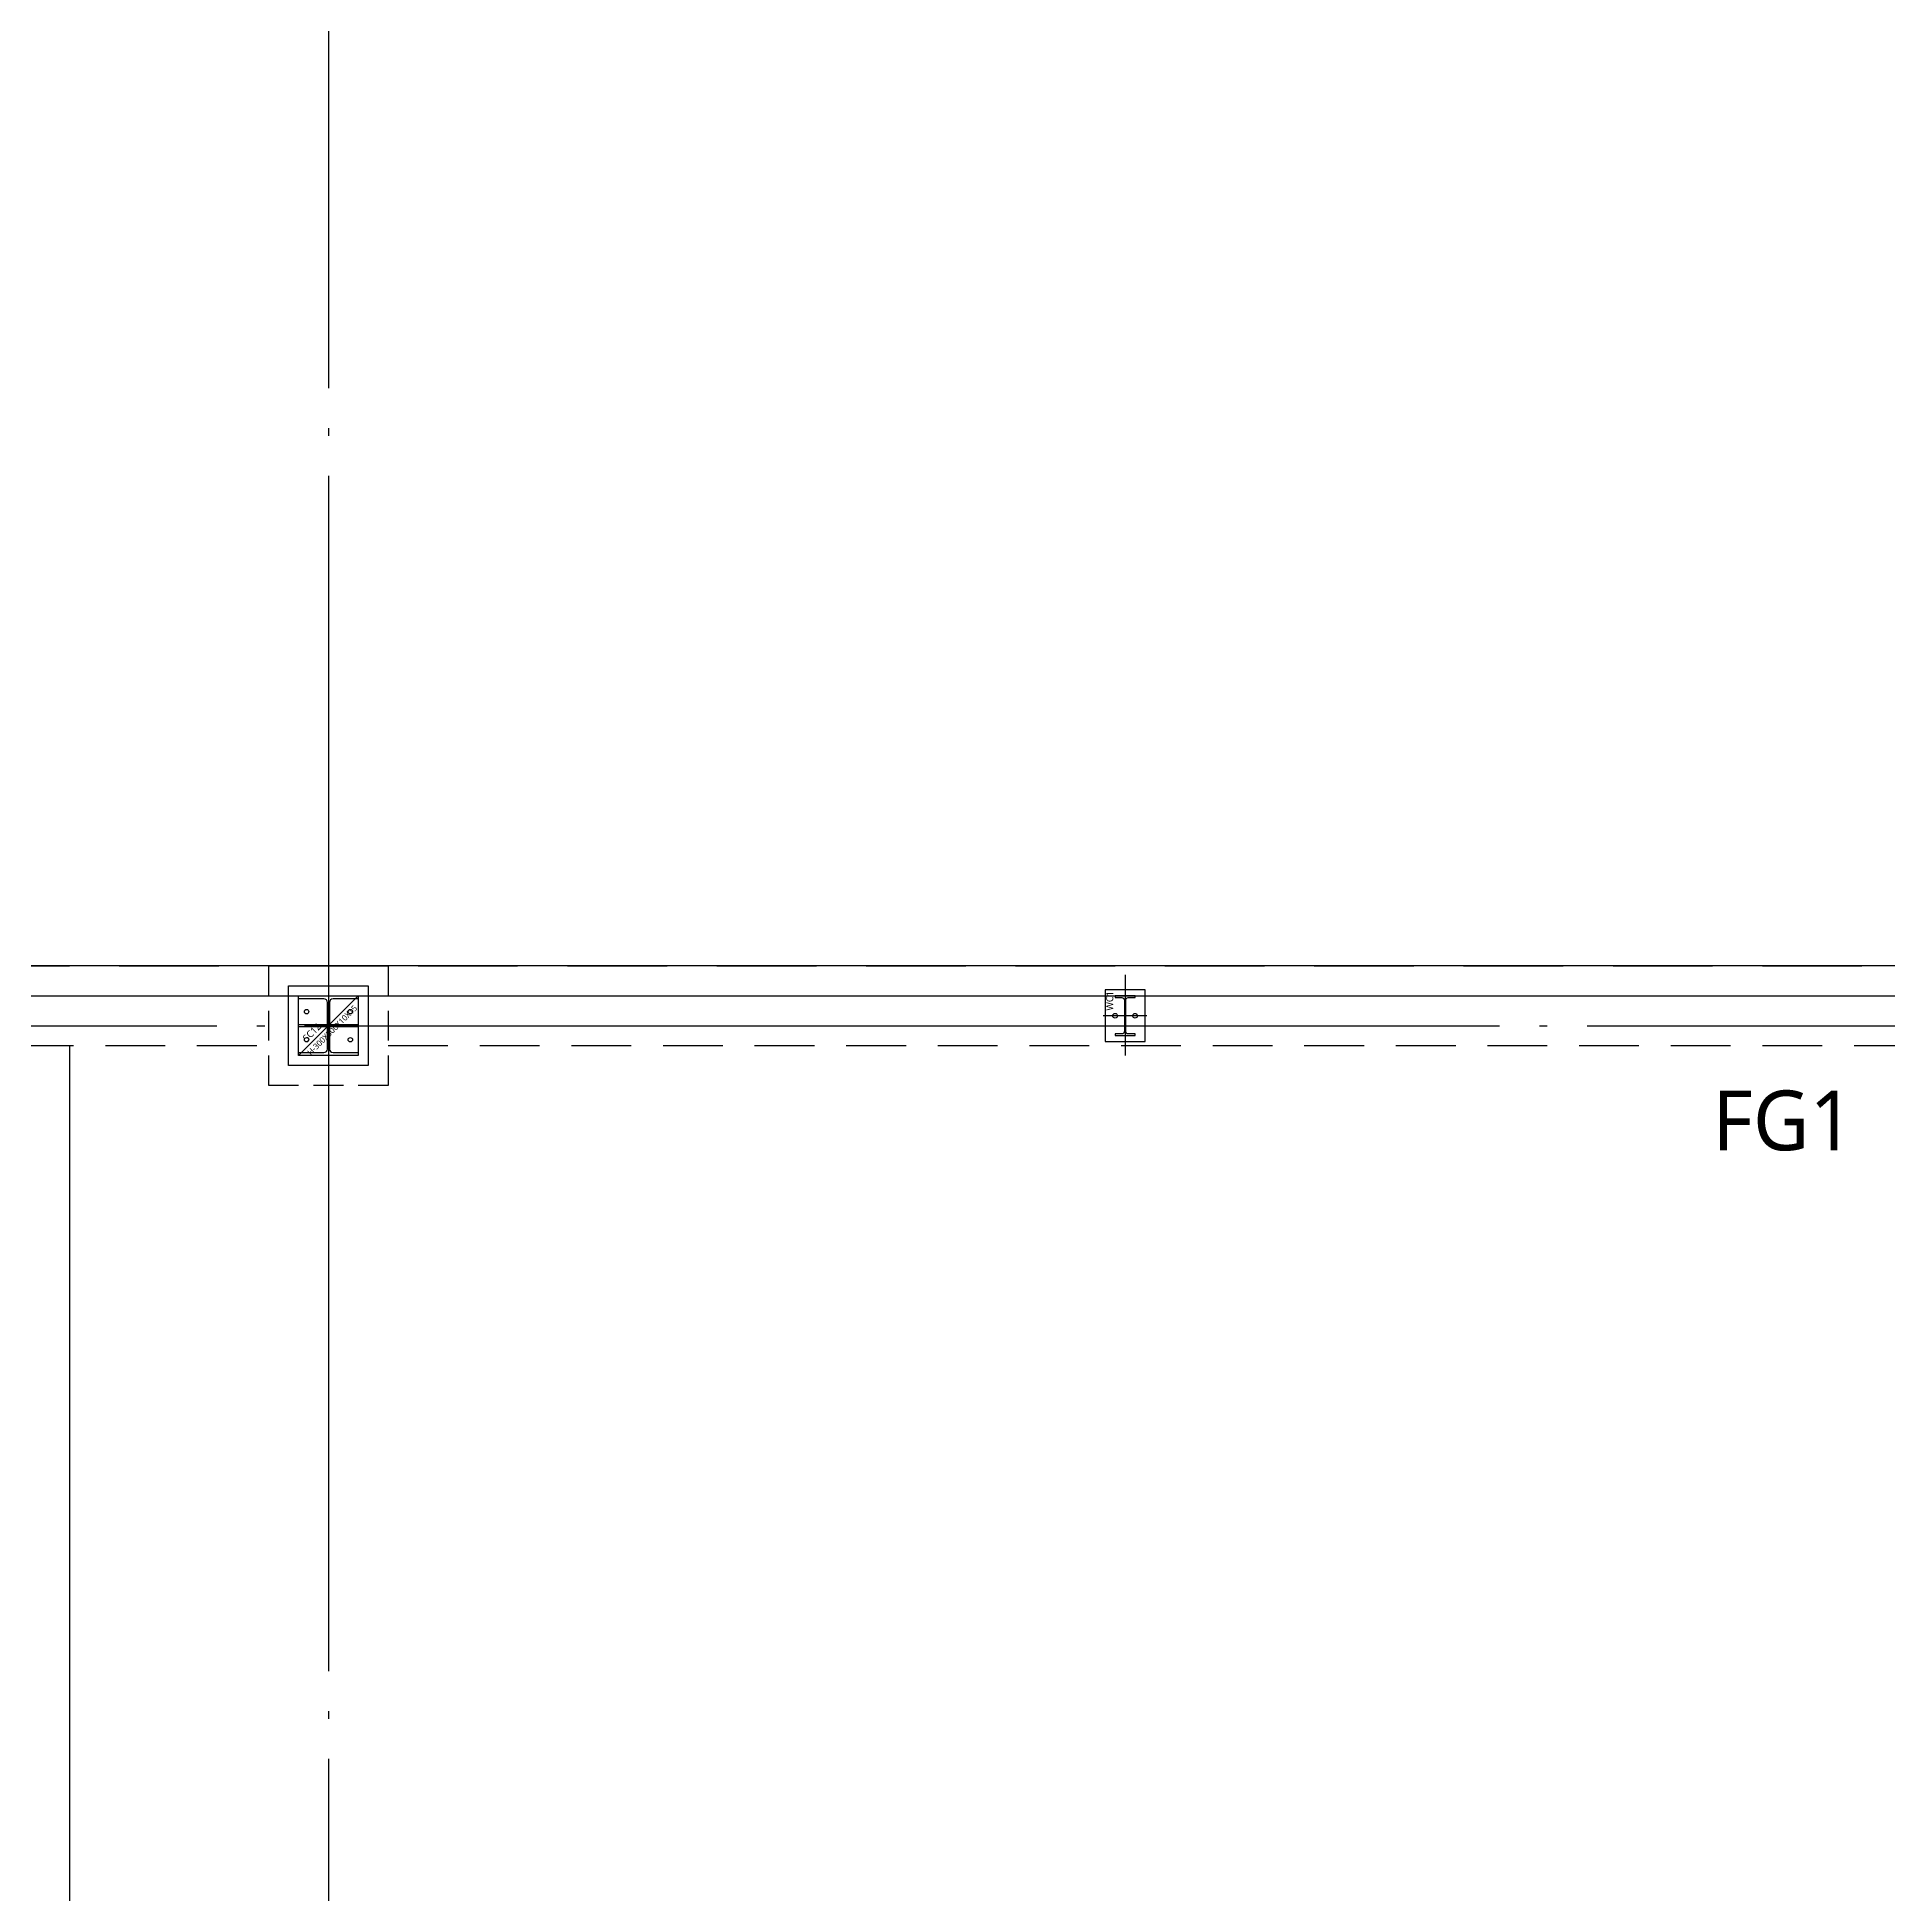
# Model space of a CAD drawing. Header units: millimetres. Extents: x -734060 to 504600, y -7739 to 118800.
# Drawn here: x 76037 to 85335, y 81537 to 90862 of the extents above; entities that cross this region are included whole.
import ezdxf
from ezdxf.enums import TextEntityAlignment as Align

# ---------------------------------------------------------------- set-up
doc = ezdxf.new("R2010")
doc.units = ezdxf.units.MM
doc.header["$LTSCALE"] = 200
for name, pattern in [('CEN-GAUN', [32.2, 30, -1, 0.2, -1]), ('HID', [2.3, 1.5, -0.8]), ('HID2-GAUN', [3.75, 2.5, -1.25]), ('HIDDEN', [0.375, 0.25, -0.125])]:
    doc.linetypes.add(name, pattern=pattern)
doc.layers.get('DEFPOINTS').update_dxf_attribs({"color": 137})
for name, color, linetype in [('09GIRDER', 2, 'Continuous'), ('CEN', 1, 'CEN-GAUN'), ('G', 3, 'Continuous'), ('Slab Line', 7, 'Continuous'), ('STEEL BASE', 13, 'Continuous'), ('WAL', 3, 'Continuous'), ('Z-하부구조체', 6, 'HIDDEN')]:
    doc.layers.add(name, color=color, linetype=linetype)
doc.layers.add('TEMP', color=171, linetype='Continuous', plot=False)
doc.styles.add('스타일1', font='malgun.ttf')
doc.styles.add('울릉도L', font='malgun.ttf')

# ---------------------------------------------------------------- blocks, each defined once
blk = doc.blocks.new('X-S-PDH')
at = {"layer": 'Z-하부구조체', "color": 251, "ltscale": 3}
blk.add_lwpolyline([(35700, 300), (36300, 300), (36300, -300), (35700, -300)], close=True, dxfattribs=at)
blk = doc.blocks.new('S-WC1')
at = {"layer": 'DEFPOINTS'}
for p, q in [((0, 205), (0, -199)), ((110, 0), (-110, 0))]:
    blk.add_line(p, q, dxfattribs=at)
at = {"layer": 'STEEL BASE'}
blk.add_lwpolyline([(100, 130), (-100, 130), (-100, -130), (100, -130)], close=True, dxfattribs=at)
for centre in [(-50, 0), (50, 0)]:
    blk.add_circle(centre, 12, dxfattribs=at)
at = {"layer": 'WAL'}
blk.add_lwpolyline([(50, -100), (50, -91), (16, -91, -0.414214), (3, -78), (3, 78, -0.414214), (16, 91), (50, 91), (50, 100), (-50, 100), (-50, 91), (-16, 91, -0.414214), (-3, 78), (-3, -78, -0.414214), (-16, -91), (-50, -91), (-50, -100)], format="xyb", close=True, dxfattribs=at)
at = {"layer": 'TEMP', "style": '스타일1'}
blk.add_text('WC1', height=35, rotation=90, dxfattribs=at).set_placement((-59.6, 26))
blk = doc.blocks.new('S-SC12')
at = {"layer": '09GIRDER'}
blk.add_lwpolyline([(-150, -150), (-150, -135), (-23, -135, 0.414214), (-5, -117), (-5, 117, 0.414214), (-23, 135), (-150, 135), (-150, 150), (150, 150), (150, 135), (23, 135, 0.414214), (5, 117), (5, -117, 0.414214), (23, -135), (150, -135), (150, -150)], format="xyb", close=True, dxfattribs=at)
at = {"layer": 'DEFPOINTS'}
blk.add_line((-150, -150), (150, 150), dxfattribs=at)
blk.add_lwpolyline([(-150, 150), (150, 150), (150, -150), (-150, -150)], close=True, dxfattribs=at)
at = {"layer": 'STEEL BASE'}
for points in [[(-200, 200), (200, 200), (200, -200), (-200, -200)], [(-150, 6), (-5, 6), (-5, -6), (-150, -6)], [(5, 6), (150, 6), (150, -6), (5, -6)]]:
    blk.add_lwpolyline(points, close=True, dxfattribs=at)
for centre in [(-110, 70.5), (110, 70.5), (-110, -70.5), (110, -70.5)]:
    blk.add_circle(centre, 11, dxfattribs=at)
at = {"layer": 'DEFPOINTS', "style": '스타일1'}
blk.add_text('H-300X300X10X15', height=30, rotation=45, dxfattribs=at).set_placement((18.7, -22.5), align=Align.MIDDLE_CENTER)
blk.add_text('SC12', height=35, rotation=45, dxfattribs=at).set_placement((-108.6, -82.9))
blk = doc.blocks.new('x-stu-1Fcol')
for name, p in [('S-SC12', (36000, 0)), ('S-WC1', (40000, 50))]:
    blk.add_blockref(name, p)

msp = doc.modelspace()

# ---------------------------------------------------------------- linework, layer by layer
at = {"layer": 'CEN'}
for p, q in [((77500, 95100), (77500, 32900)), ((32300, 85900), (117500, 85900))]:
    msp.add_line(p, q, dxfattribs=at)
at = {"layer": 'DEFPOINTS'}
msp.add_lwpolyline([(41350, 86050), (112650, 86050), (112650, 42750), (41350, 42750)], close=True, dxfattribs=at)
at = {"layer": 'G', "color": 7, "linetype": 'HID2-GAUN'}
msp.add_lwpolyline([(41200, 86200), (112800, 86200), (112800, 42600), (41200, 42600)], close=True, dxfattribs=at)
at = {"layer": 'G', "color": 252, "linetype": 'HID'}
for points in [[(65800, 85800), (77200, 85800)], [(77800, 85800), (91200, 85800)]]:
    msp.add_lwpolyline(points, dxfattribs=at)
at = {"layer": 'Slab Line'}
for points in [[(112800, 86200), (41200, 86200), (41200, 42600), (112800, 42600), (113100, 42600), (113100, 56870), (112800, 56870)], [(76200, 85800), (76200, 71700), (91200, 71700)]]:
    msp.add_lwpolyline(points, dxfattribs=at)

# ---------------------------------------------------------------- block references
for name in ['X-S-PDH', 'x-stu-1Fcol']:
    msp.add_blockref(name, (41500, 85900))

# ---------------------------------------------------------------- texts
at = {"layer": 'DEFPOINTS', "style": '울릉도L'}
msp.add_text('FG1', height=300, dxfattribs=at).set_placement((84805.017, 85274.667, 0), align=Align.CENTER)

doc.saveas('drawing.dxf')
